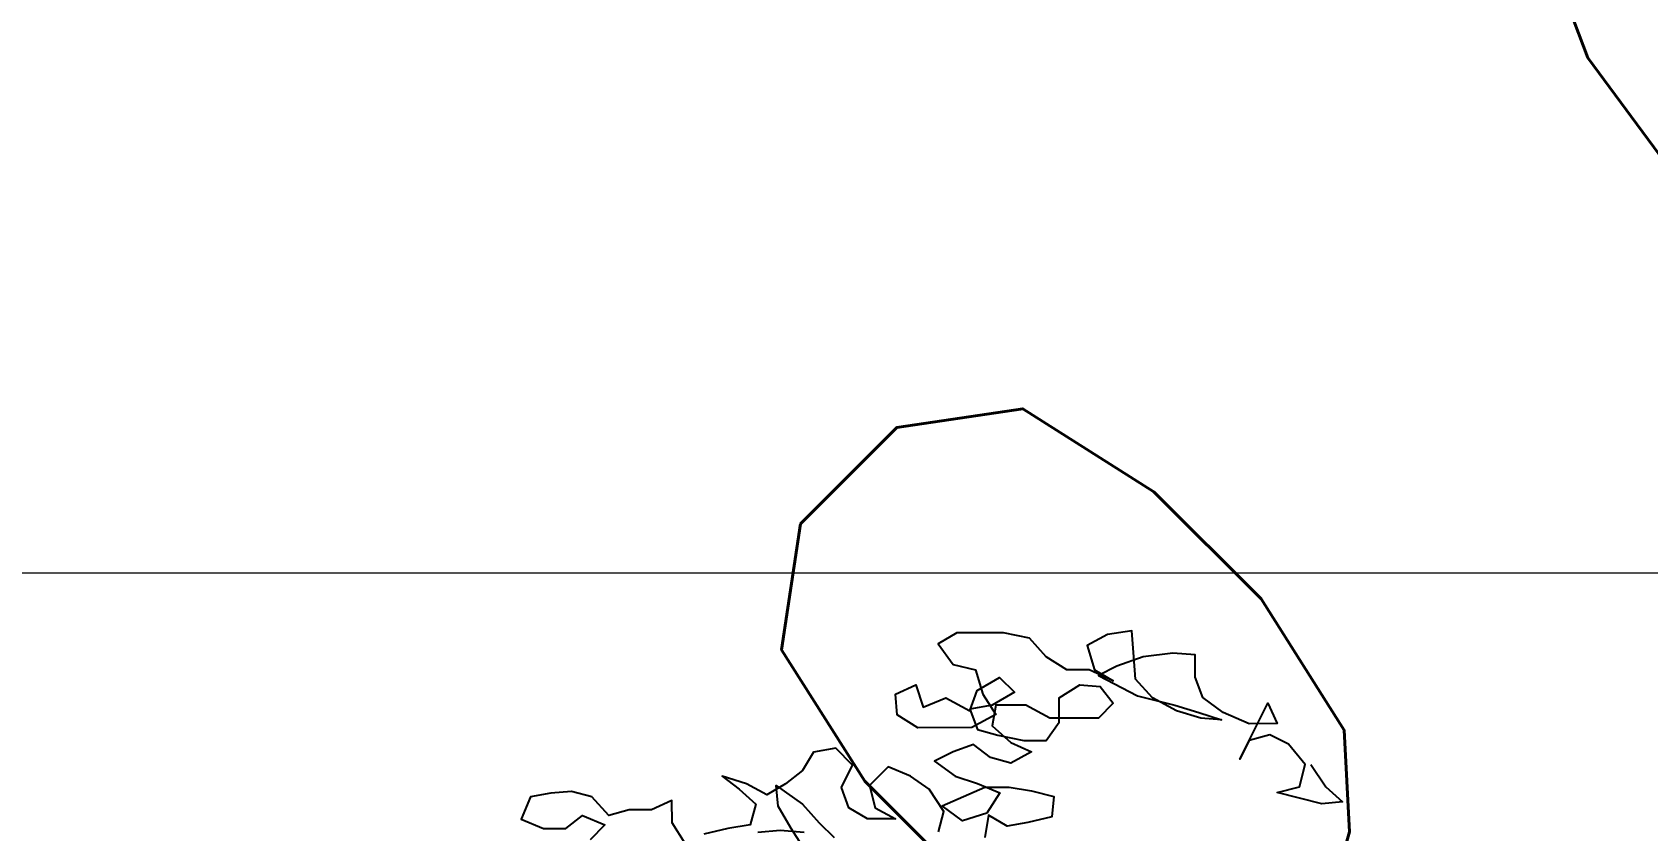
# Model space of a CAD drawing. Header units: millimetres. Extents: x 684983 to 685377, y 990360 to 990509.
# Drawn here: x 685043.018 to 685043.83, y 990451.909 to 990452.31 of the extents above; entities that cross this region are included whole.
import ezdxf

# ---------------------------------------------------------------- set-up
doc = ezdxf.new("R2010")
doc.units = ezdxf.units.MM
doc.layers.add('grid', color=8, linetype='Continuous', lineweight=9)
doc.layers.add('GRID LEVELS', color=7, linetype='Continuous', lineweight=13)
doc.layers.add('MAHAGONY', color=7, linetype='Continuous')
doc.styles.get("Standard").update_dxf_attribs({"font": 'RomanS'})

# ---------------------------------------------------------------- blocks, each defined once
blk = doc.blocks.new('TREE30')
at = {"color": 105, "flags": 128}
for points in [[(0.18953, 3.04496), (0.19755, 3.03296), (0.20656, 3.02496), (0.19555, 3.02395), (0.17153, 3.02993), (0.18353, 3.03294), (0.18653, 3.04496), (0.17751, 3.05596), (0.16749, 3.06095), (0.15649, 3.05794), (0.15149, 3.04793), (0.16648, 3.07797), (0.17149, 3.06696), (0.15648, 3.06695), (0.14246, 3.07294), (0.13145, 3.08094), (0.12743, 3.09194), (0.12742, 3.10395), (0.11541, 3.10494), (0.0994, 3.10293), (0.08539, 3.09791), (0.07539, 3.0929), (0.09642, 3.08191), (0.11644, 3.07692), (0.12945, 3.07293), (0.14147, 3.06894), (0.13045, 3.06993), (0.11744, 3.07392), (0.10442, 3.08091), (0.09541, 3.09091), (0.09439, 3.10292), (0.09338, 3.11693), (0.08037, 3.11492), (0.06937, 3.1089), (0.07338, 3.0959), (0.0834, 3.0899), (0.07038, 3.09589), (0.05837, 3.09588), (0.04735, 3.10288), (0.03834, 3.11288), (0.02432, 3.11587), (-0.0007, 3.11585), (-0.0107, 3.10983), (-0.00268, 3.09883), (0.00933, 3.09584), (0.01334, 3.08283), (0.02036, 3.07183), (0.00736, 3.06481), (-0.02167, 3.06478), (-0.03269, 3.07178), (-0.0337, 3.08279), (-0.02269, 3.0878), (-0.01868, 3.07579), (-0.00667, 3.08081), (0.00635, 3.07382), (0.01034, 3.08483), (0.02234, 3.09185), (0.03036, 3.08385), (0.01835, 3.07683), (0.00635, 3.07482), (0.01036, 3.06381), (0.02137, 3.06082), (0.03539, 3.05783), (0.0474, 3.05784), (0.05439, 3.06785), (0.05438, 3.08087), (0.06538, 3.08788), (0.07639, 3.08689), (0.08341, 3.07789), (0.07541, 3.06988), (0.04939, 3.06985), (0.03637, 3.07685), (0.02036, 3.07683), (0.01836, 3.06582), (0.02838, 3.05682), (0.03939, 3.05183), (0.02839, 3.04581), (0.01738, 3.0488), (0.00836, 3.0558), (-0.00264, 3.05179), (-0.01265, 3.04678), (-0.00163, 3.03878), (0.01039, 3.03479), (0.0224, 3.02979), (0.0154, 3.01878), (0.0024, 3.01476), (-0.00862, 3.02276), (0.01439, 3.03279), (0.0274, 3.0328), (0.03941, 3.03081), (0.05143, 3.02782), (0.05044, 3.01681), (0.03743, 3.01379), (0.02642, 3.01178), (0.01641, 3.01778), (0.01442, 3.00577)], [(-0.01061, 3.00875), (-0.00762, 3.01976), (-0.01563, 3.03176), (-0.02565, 3.03876), (-0.03766, 3.04375), (-0.04766, 3.03373), (-0.04465, 3.02173), (-0.03363, 3.01573), (-0.04865, 3.01572), (-0.05866, 3.02171), (-0.06267, 3.03272), (-0.05668, 3.04473), (-0.0657, 3.05373), (-0.07771, 3.05172), (-0.0837, 3.04171), (-0.0927, 3.03469), (-0.10271, 3.02868), (-0.11372, 3.03467), (-0.12673, 3.03866), (-0.11772, 3.03167), (-0.10871, 3.02367), (-0.1117, 3.01266), (-0.12371, 3.01064), (-0.13671, 3.00763)], [(-0.14672, 3.00262), (-0.15373, 3.01362), (-0.15375, 3.02563), (-0.16475, 3.02061), (-0.17676, 3.0206), (-0.18777, 3.01759), (-0.19678, 3.02759), (-0.2078, 3.03058), (-0.2188, 3.02957), (-0.22981, 3.02756), (-0.23481, 3.01555), (-0.22279, 3.01055), (-0.21078, 3.01056), (-0.20178, 3.01758), (-0.18976, 3.01258), (-0.19776, 3.00457)], [(-0.10769, 3.00866), (-0.09568, 3.00967), (-0.08267, 3.00868)], [(-0.08066, 2.99667), (-0.08968, 3.01067), (-0.09669, 3.02268), (-0.09771, 3.03369), (-0.08368, 3.02369), (-0.07467, 3.01369), (-0.06665, 3.00569)]]:
    blk.add_lwpolyline(points, dxfattribs=at)

msp = doc.modelspace()

# ---------------------------------------------------------------- linework, layer by layer
at = {"layer": 'grid'}
msp.add_line((685085.19566, 990452.03806), (684982.76357, 990452.03806), dxfattribs=at)

# ---------------------------------------------------------------- block references
at = {"layer": 'MAHAGONY', "color": 7, "xscale": 0.9355958136093464, "yscale": 0.9355958136093464, "zscale": 0.9355958136093464}
msp.add_blockref('TREE30', (685043.483, 990449.093, 98.744), dxfattribs=at)

# ---------------------------------------------------------------- texts
at = {"layer": 'GRID LEVELS', "width": 0.5}
msp.add_text('98.906', height=0.8, rotation=45, dxfattribs=at).set_placement((685043.62998, 990451.15777, 98.90635))

doc.saveas('drawing.dxf')
